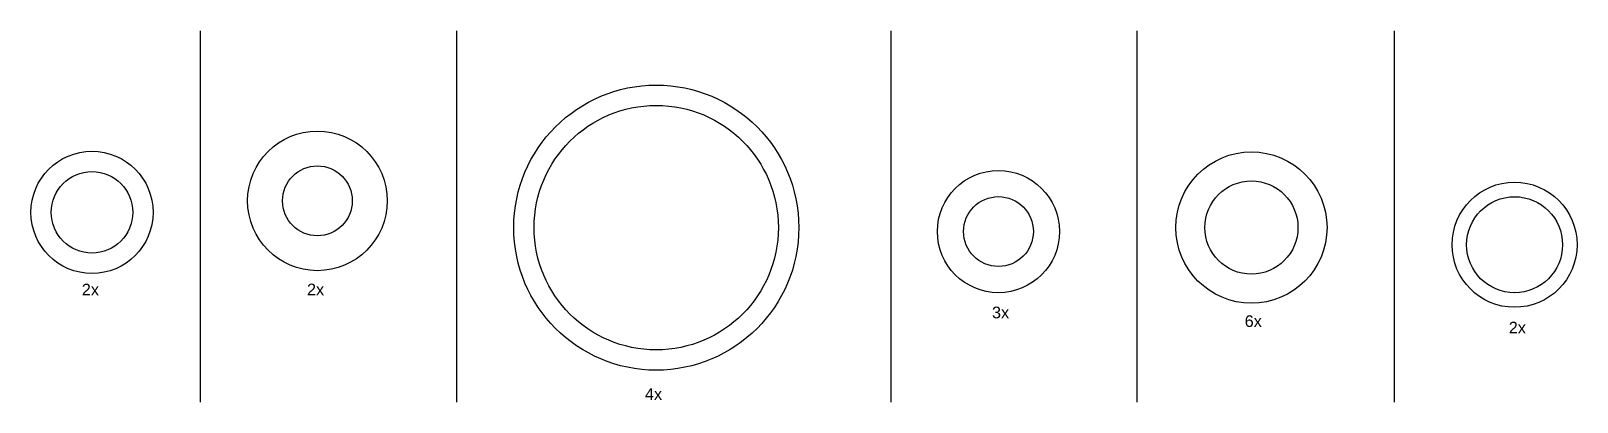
# Model space of a CAD drawing. Header units: millimetres. Extents: x 150 to 2808, y 108 to 745.
import ezdxf

# ---------------------------------------------------------------- set-up
doc = ezdxf.new("R2010")
doc.units = ezdxf.units.MM
doc.styles.get("Standard").update_dxf_attribs({"font": 'arial.ttf'})

msp = doc.modelspace()

# ---------------------------------------------------------------- linework, layer by layer
for p, q in [((440.9, 745.4), (440.9, 107.8)), ((881.5, 745.4), (881.5, 107.8)), ((1628.1, 745.4), (1628.1, 107.8)), ((2051.3, 745.4), (2051.3, 107.8)), ((2494.1, 745.4), (2494.1, 107.8))]:
    msp.add_line(p, q)
for centre, radius in [((1225, 407.5), 245), ((1225, 407.5), 210), ((642.3, 453.5), 120), ((254.7, 433.7), 105), ((2248.4, 407.6), 130), ((642.3, 453.5), 60), ((1813.4, 400.7), 105), ((254.7, 433.7), 70), ((2248.4, 407.6), 80), ((2700.9, 378.1), 107.5), ((1813.4, 400.7), 60), ((2700.9, 378.1), 82.5)]:
    msp.add_circle(centre, radius)

# ---------------------------------------------------------------- texts
at = {"char_height": 20, "attachment_point": 1}
for s, insert in [('2x', (237.2, 311)), ('2x', (624.4, 311.2)), ('3x', (1802.3, 271.7)), ('6x', (2236.8, 256.8)), ('2x', (2690.9, 245.7)), ('4x', (1205.5, 131.5))]:
    msp.add_mtext_dynamic_manual_height_columns(s, width=64.041, gutter_width=12.5, heights=[0], dxfattribs=dict(at, insert=insert))

doc.saveas('drawing.dxf')
